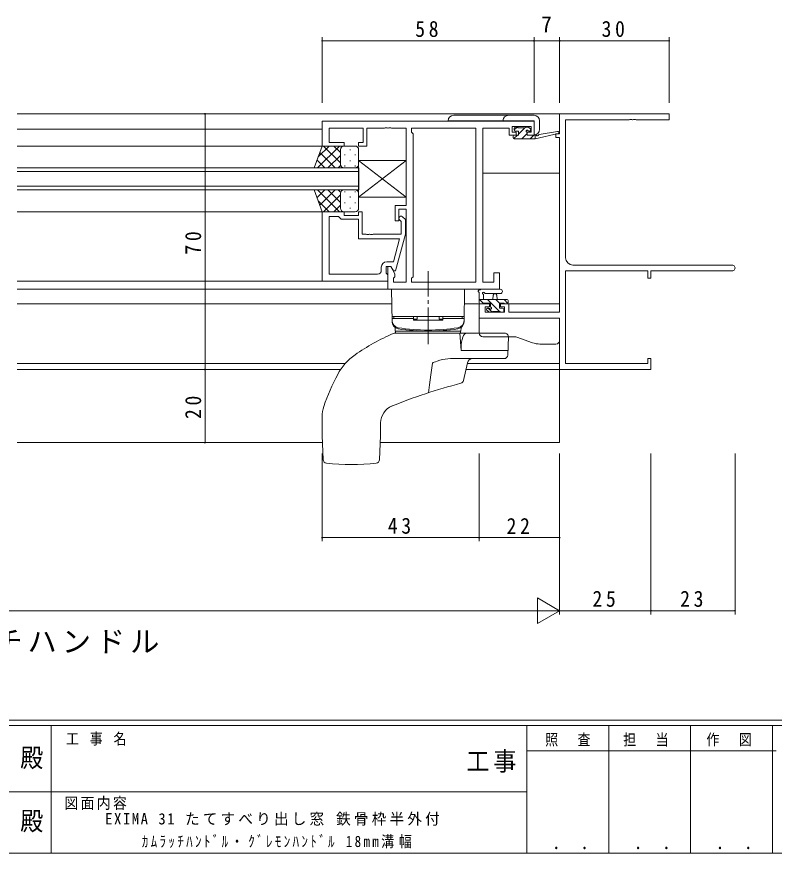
# Model space of a CAD drawing. Units: millimetres on the paper. Extents: x -397 to 397, y -282 to 282.
# Drawn here: x -18.3 to 189, y -282.1 to -53.1 of the extents above; entities that cross this region are included whole.
import ezdxf
from ezdxf.enums import TextEntityAlignment as Align

# ---------------------------------------------------------------- set-up
doc = ezdxf.new("R2010")
doc.units = ezdxf.units.MM
doc.linetypes.add('USER2', pattern=[13, 10, -1, 1, -1])
for name, color, linetype, lineweight in [('0-1_YKK_ZWAK', 7, 'Continuous', 18), ('0-3_YKK_11', 7, 'Continuous', 18), ('0-4_YKK_12', 2, 'Continuous', 18), ('0-5_YKK_13', 4, 'Continuous', 18), ('0-6_YKK_D', 6, 'Continuous', 18)]:
    doc.layers.add(name, color=color, linetype=linetype, lineweight=lineweight)
doc.layers.add('0-2_USER1', color=7, linetype='Continuous')
doc.styles.add('ＭＳ ゴシック', font='')
doc.styles.get('ＭＳ ゴシック').set_extended_font_data('MS Gothic')

msp = doc.modelspace()

# ---------------------------------------------------------------- linework, layer by layer
at = {"layer": '0-1_YKK_ZWAK'}
for p, q in [((376.092, -245.7), (-393.908, -245.7)), ((338.292, -247.1), (-393.908, -247.1)), ((-8.908, -247.1), (-8.908, -282.1)), ((121.292, -247.1), (121.292, -282.1)), ((143.692, -247.1), (143.692, -282.1)), ((166.092, -247.1), (166.092, -282.1)), ((188.492, -247.1), (188.492, -282.1)), ((189.476, -254.099), (121.292, -254.099)), ((-136.308, -265.299), (-7.508, -265.299)), ((-7.508, -265.299), (121.292, -265.299)), ((-393.908, -282.1), (338.292, -282.1))]:
    msp.add_line(p, q, dxfattribs=at)
at = {"layer": '0-3_YKK_11'}
for p, q in [((130.241, -79.7), (130.241, -85.2)), ((160.241, -79.7), (130.241, -79.7)), ((160.241, -81.33), (160.241, -79.7)), ((65.241, -81.7), (65.241, -88.5)), ((123.241, -81.7), (65.241, -81.7)), ((123.241, -85.5), (123.241, -81.7)), ((131.871, -81.33), (149.283, -81.33)), ((131.871, -119.07), (131.871, -81.33)), ((149.283, -81.33), (149.466, -81.21)), ((149.466, -81.21), (150.016, -81.21)), ((150.016, -81.21), (150.199, -81.33)), ((150.199, -81.33), (150.283, -81.33)), ((150.283, -81.33), (150.466, -81.21)), ((150.466, -81.21), (151.016, -81.21)), ((151.016, -81.21), (151.199, -81.33)), ((151.199, -81.33), (160.241, -81.33)), ((67.171, -83.63), (76.441, -83.63)), ((67.171, -87.5), (67.171, -83.63)), ((76.441, -83.63), (76.441, -87.5)), ((77.441, -83.63), (82.283, -83.63)), ((77.441, -88.5), (77.441, -83.63)), ((82.283, -83.63), (82.466, -83.51)), ((82.466, -83.51), (83.016, -83.51)), ((83.016, -83.51), (83.199, -83.63)), ((83.199, -83.63), (83.283, -83.63)), ((83.283, -83.63), (83.466, -83.51)), ((83.466, -83.51), (84.016, -83.51)), ((84.016, -83.51), (84.199, -83.63)), ((84.199, -83.63), (88.241, -83.63)), ((88.241, -83.63), (88.241, -104.8)), ((89.741, -83.63), (107.311, -83.63)), ((89.741, -84.7), (89.741, -83.63)), ((90.171, -85.13), (89.741, -84.7)), ((107.311, -83.63), (107.311, -125.77)), ((107.311, -83.63), (107.311, -125.77)), ((109.241, -83.63), (116.441, -83.63)), ((109.241, -125.77), (109.241, -83.63)), ((116.441, -83.63), (116.441, -84.43)), ((116.441, -84.43), (116.441, -85.5)), ((117.241, -83.2), (122.441, -83.2)), ((117.241, -84.7), (117.241, -83.2)), ((118.341, -84.7), (117.241, -84.7)), ((118.341, -85.5), (118.341, -84.7)), ((121.341, -84.7), (121.341, -85.5)), ((122.441, -84.7), (121.341, -84.7)), ((122.441, -83.2), (122.441, -84.7)), ((90.171, -124.27), (90.171, -85.13)), ((116.441, -85.5), (118.341, -85.5)), ((121.341, -85.5), (123.241, -85.5)), ((129.241, -85.2), (129.241, -86.2)), ((130.241, -85.2), (129.241, -85.2)), ((129.241, -86.2), (130.241, -86.2)), ((130.241, -86.2), (130.241, -133.97)), ((65.241, -88.5), (71.241, -88.5)), ((71.241, -87.5), (67.171, -87.5)), ((71.241, -88.5), (71.241, -87.5)), ((75.241, -87.5), (75.241, -88.5)), ((76.441, -87.5), (75.241, -87.5)), ((75.241, -88.5), (77.441, -88.5)), ((85.241, -104.8), (85.241, -109)), ((88.241, -104.8), (85.241, -104.8)), ((65.241, -106.5), (71.241, -106.5)), ((65.241, -125.5), (65.241, -106.5)), ((71.241, -106.5), (71.241, -107.5)), ((71.241, -107.5), (75.241, -107.5)), ((75.241, -106.5), (76.241, -106.5)), ((75.241, -107.5), (75.241, -106.5)), ((76.241, -106.5), (76.241, -112.6)), ((86.241, -105.8), (88.241, -105.8)), ((86.241, -109), (86.241, -105.8)), ((88.241, -105.8), (88.241, -125.77)), ((67.171, -107.8), (67.171, -123.57)), ((69.741, -107.8), (67.171, -107.8)), ((67.171, -107.8), (67.171, -123.57)), ((69.941, -108), (69.741, -107.8)), ((70.441, -108.5), (69.941, -108)), ((75.241, -108.5), (70.441, -108.5)), ((75.241, -113.9), (75.241, -108.5)), ((85.241, -109), (86.241, -109)), ((86.841, -109.149), (86.417, -108.724)), ((86.841, -112.6), (86.841, -109.149)), ((87.265, -107.876), (88.041, -108.651)), ((88.041, -108.651), (88.041, -112.597)), ((86.449, -113.9), (75.241, -113.9)), ((76.241, -112.6), (77.283, -112.6)), ((77.283, -112.6), (77.466, -112.72)), ((77.466, -112.72), (78.016, -112.72)), ((78.016, -112.72), (78.199, -112.6)), ((78.199, -112.6), (78.283, -112.6)), ((78.283, -112.6), (78.466, -112.72)), ((78.466, -112.72), (79.016, -112.72)), ((79.016, -112.72), (79.199, -112.6)), ((79.199, -112.6), (86.841, -112.6)), ((84.761, -120.2), (86.449, -113.9)), ((88.041, -112.597), (85.334, -122.7)), ((82.941, -120.2), (84.761, -120.2)), ((177.426, -121.07), (133.871, -121.07)), ((67.171, -123.57), (80.441, -123.57)), ((81.441, -122.57), (81.441, -121.7)), ((82.741, -121.5), (82.741, -123.3)), ((84.041, -121.5), (82.741, -121.5)), ((82.741, -123.3), (82.941, -123.5)), ((82.941, -123.5), (83.241, -123.8)), ((83.241, -121.5), (83.241, -127.7)), ((84.041, -121.5), (83.241, -121.5)), ((85.171, -123.457), (84.041, -121.5)), ((84.734, -122.7), (84.041, -121.5)), ((85.334, -122.7), (84.734, -122.7)), ((85.171, -124.27), (85.171, -123.457)), ((112.241, -123.2), (112.241, -125.77)), ((113.741, -123.2), (112.241, -123.2)), ((113.741, -127.7), (113.741, -123.2)), ((131.871, -122.7), (154.341, -122.7)), ((131.871, -148.07), (131.871, -122.7)), ((154.341, -122.7), (154.341, -124.7)), ((155.241, -122.7), (177.426, -122.7)), ((155.241, -124.7), (155.241, -122.7)), ((83.241, -125.5), (65.241, -125.5)), ((83.241, -123.8), (83.241, -125.5)), ((84.741, -124.7), (85.171, -124.27)), ((84.741, -125.77), (84.741, -124.7)), ((88.241, -125.77), (84.741, -125.77)), ((89.741, -124.7), (90.171, -124.27)), ((89.741, -125.77), (89.741, -124.7)), ((107.311, -125.77), (89.741, -125.77)), ((112.241, -125.77), (109.241, -125.77)), ((154.341, -124.7), (155.241, -124.7)), ((83.241, -127.7), (113.741, -127.7)), ((108.241, -131.7), (108.241, -135.6)), ((111.041, -131.7), (108.241, -131.7)), ((109.871, -132.5), (111.041, -132.5)), ((109.871, -133.97), (109.871, -132.5)), ((111.041, -132.5), (111.041, -131.7)), ((114.041, -131.7), (114.041, -132.5)), ((116.341, -131.7), (114.041, -131.7)), ((114.041, -132.5), (115.141, -132.5)), ((115.141, -132.5), (115.141, -133.97)), ((116.341, -133.97), (116.341, -131.7)), ((115.141, -133.97), (109.871, -133.97)), ((130.241, -133.97), (116.341, -133.97)), ((108.241, -135.6), (130.241, -135.6)), ((130.241, -135.6), (130.241, -149.7)), ((154.341, -148.07), (131.871, -148.07)), ((154.341, -146.7), (154.341, -148.07)), ((155.241, -146.7), (154.341, -146.7)), ((155.241, -149.7), (155.241, -146.7)), ((130.241, -149.7), (155.241, -149.7))]:
    msp.add_line(p, q, dxfattribs=at)
for centre, radius, start, end in [((86.841, -108.3), 0.6, 44.99999, 225.00001), ((133.871, -119.07), 2, 180.00001, 269.99999), ((82.941, -121.7), 1.5, 90.00001, 179.99999), ((177.426, -121.885), 0.815, 269.99999, 90.00001), ((80.441, -122.57), 1, 270.00001, 359.99999)]:
    msp.add_arc(centre, radius, start, end, dxfattribs=at)
at = {"layer": '0-4_YKK_12'}
for p, q in [((-18.259, -79.7), (130.541, -79.7)), ((-18.259, -83.9), (65.241, -83.9)), ((107.311, -83.9), (107.311, -125.47)), ((-18.259, -88.5), (65.741, -88.5)), ((75.242, -94.501), (-18.259, -94.501)), ((-18.259, -95.501), (75.242, -95.501)), ((75.242, -100.501), (75.242, -94.501)), ((109.241, -95.9), (130.241, -95.9)), ((75.242, -99.501), (-18.259, -99.501)), ((-18.259, -100.501), (75.242, -100.501)), ((-18.259, -106.5), (65.241, -106.5)), ((-18.259, -125.5), (65.541, -125.5)), ((-18.259, -127.7), (107.311, -127.7)), ((-18.259, -131.7), (84.311, -131.7)), ((104.171, -131.7), (111.341, -131.7)), ((113.741, -131.7), (130.241, -131.7)), ((129.741, -135.601), (129.741, -135.6)), ((-18.259, -148.07), (71.526, -148.07)), ((104.967, -148.07), (130.241, -148.07)), ((-18.259, -149.7), (70.272, -149.7)), ((104.641, -149.7), (130.541, -149.7)), ((130.241, -149.7), (130.241, -169.7)), ((-18.259, -169.7), (65.328, -169.7)), ((81.154, -169.7), (130.241, -169.7))]:
    msp.add_line(p, q, dxfattribs=at)
at = {"layer": '0-5_YKK_13'}
for p, q in [((101.243, -80.08), (123.243, -80.08)), ((123.243, -81.58), (99.743, -81.58)), ((123.243, -85.48), (123.243, -81.58)), ((124.743, -81.58), (124.743, -83.98)), ((118.652, -83.3), (117.843, -84.109)), ((117.843, -84.1), (117.843, -83.6)), ((118.143, -83.3), (118.643, -83.3)), ((118.943, -84.4), (118.143, -84.4)), ((118.843, -83.5), (120.843, -83.5)), ((120.697, -83.5), (118.943, -85.254)), ((118.943, -85.5), (118.943, -84.4)), ((121.043, -83.3), (121.643, -83.3)), ((122.143, -84.4), (121.804, -84.4)), ((121.855, -83.388), (122.355, -83.888)), ((122.43, -84.012), (122.043, -84.4)), ((124.654, -85.32), (129.693, -84.504)), ((117.543, -86.2), (117.543, -85.8)), ((118.697, -85.5), (117.723, -86.475)), ((117.843, -85.5), (118.943, -85.5)), ((117.843, -86.5), (123.541, -86.5)), ((121.343, -85.099), (119.943, -86.5)), ((121.343, -84.861), (121.343, -85.5)), ((121.343, -85.5), (123.541, -85.5)), ((123.188, -85.5), (122.188, -86.5)), ((123.541, -86.5), (129.807, -85.093)), ((123.541, -85.5), (123.628, -85.486)), ((123.541, -86.5), (123.541, -85.5)), ((63.098, -94.501), (65.241, -88.501)), ((69.973, -88.501), (63.973, -94.501)), ((67.144, -88.501), (64.183, -91.461)), ((65.241, -88.501), (71.241, -88.501)), ((70.241, -93.121), (65.621, -88.501)), ((70.241, -90.292), (68.449, -88.501)), ((74.241, -88.501), (71.241, -88.501)), ((68.792, -94.501), (64.597, -90.305)), ((70.241, -91.061), (66.801, -94.501)), ((70.241, -89.501), (70.241, -93.101)), ((70.241, -89.901), (70.241, -93.501)), ((71.462, -90.836), (71.462, -91.036)), ((72.877, -89.421), (72.877, -89.621)), ((74.292, -90.836), (74.292, -91.036)), ((75.241, -93.501), (75.241, -89.501)), ((65.964, -94.501), (63.852, -92.389)), ((70.298, -93.832), (69.629, -94.501)), ((71.462, -93.866), (71.462, -94.066)), ((72.877, -92.451), (72.877, -92.651)), ((74.292, -93.866), (74.292, -94.066)), ((75.241, -92.5), (88.241, -92.5)), ((75.241, -92.5), (75.241, -102.5)), ((75.241, -92.5), (88.241, -102.5)), ((75.241, -102.5), (88.241, -92.5)), ((88.241, -92.5), (88.241, -102.5)), ((71.241, -94.501), (63.098, -94.501)), ((71.241, -94.501), (74.241, -94.501)), ((63.098, -100.501), (71.241, -100.501)), ((63.098, -100.501), (65.241, -106.501)), ((65.964, -100.501), (63.852, -102.612)), ((69.973, -106.501), (63.973, -100.501)), ((68.792, -100.501), (64.597, -104.696)), ((70.241, -103.94), (66.801, -100.501)), ((70.298, -101.169), (69.63, -100.501)), ((71.241, -100.501), (74.241, -100.501)), ((70.241, -101.88), (65.621, -106.501)), ((70.241, -105.101), (70.241, -101.501)), ((70.241, -105.501), (70.241, -101.901)), ((71.462, -101.136), (71.462, -100.936)), ((72.877, -102.551), (72.877, -102.351)), ((74.292, -101.136), (74.292, -100.936)), ((75.241, -101.501), (75.241, -105.501)), ((88.241, -102.5), (75.241, -102.5)), ((67.144, -106.501), (64.183, -103.54)), ((70.241, -104.709), (68.449, -106.501)), ((71.462, -104.166), (71.462, -103.966)), ((74.292, -104.166), (74.292, -103.966)), ((65.241, -106.501), (71.241, -106.501)), ((74.241, -106.501), (71.241, -106.501)), ((72.877, -105.581), (72.877, -105.381)), ((84.241, -127.7), (84.396, -136.593)), ((113.969, -127.7), (108.807, -127.7)), ((108.241, -131.4), (108.241, -128.72)), ((108.241, -130.5), (115.841, -130.5)), ((109.334, -131.55), (108.284, -130.5)), ((109.441, -129.32), (109.441, -130.5)), ((113.969, -128.9), (110.008, -128.903)), ((113.829, -133.8), (110.529, -130.5)), ((111.941, -130.5), (112.043, -129.356)), ((113.774, -131.5), (112.774, -130.5)), ((113.141, -130.5), (113.039, -129.356)), ((116.089, -131.569), (115.019, -130.5)), ((109.141, -131.7), (108.541, -131.7)), ((111.341, -131.5), (109.341, -131.5)), ((111.341, -132.439), (111.341, -131.5)), ((113.741, -131.5), (113.741, -132.9)), ((115.041, -131.5), (113.741, -131.5)), ((115.841, -131.7), (115.241, -131.7)), ((116.141, -130.8), (116.141, -131.4)), ((110.829, -133.912), (110.329, -133.412)), ((110.541, -132.9), (110.88, -132.9)), ((111.751, -133.967), (110.684, -132.9)), ((111.641, -134), (111.041, -134)), ((113.941, -133.8), (111.841, -133.8)), ((113.741, -132.9), (114.641, -132.9)), ((114.641, -134), (114.141, -134)), ((114.941, -133.2), (114.941, -133.7)), ((104.093, -135.2), (84.389, -135.2)), ((84.393, -135.7), (84.393, -136.249)), ((84.393, -135.7), (90.241, -135.7)), ((84.891, -135.2), (90.241, -135.2)), ((84.891, -135.7), (84.891, -135.2)), ((90.241, -135.2), (90.241, -136.2)), ((91.241, -135.88), (90.241, -135.88)), ((98.241, -136.2), (90.241, -136.2)), ((91.241, -135.88), (91.241, -135.2)), ((97.241, -135.88), (97.241, -135.2)), ((98.241, -135.88), (97.241, -135.88)), ((98.241, -135.2), (103.591, -135.2)), ((98.241, -135.2), (98.241, -136.2)), ((98.241, -135.7), (104.089, -135.7)), ((103.591, -135.7), (103.591, -135.2)), ((104.089, -135.7), (104.089, -136.249)), ((108.241, -135.601), (130.241, -135.601)), ((108.241, -139.701), (108.241, -135.601)), ((130.241, -135.601), (130.241, -141.701)), ((85.225, -138.299), (85.241, -139.2)), ((85.241, -139.2), (103.241, -139.2)), ((85.341, -139.2), (103.141, -139.2)), ((85.341, -139.7), (85.341, -139.2)), ((103.141, -139.2), (103.141, -139.7)), ((103.257, -138.299), (103.241, -139.2)), ((115.205, -139.7), (85.127, -139.7)), ((103.312, -144.463), (102.895, -139.7)), ((103.397, -142.159), (103.532, -141.47)), ((103.532, -141.47), (103.713, -140.866)), ((103.713, -140.866), (103.934, -140.371)), ((103.934, -140.371), (104.185, -140.003)), ((104.185, -140.003), (104.458, -139.776)), ((104.458, -139.776), (104.741, -139.7)), ((117.892, -140.701), (109.241, -140.701)), ((116.205, -140.735), (116.03, -145.735)), ((118.569, -140.819), (122.811, -142.346)), ((103.285, -143.684), (103.314, -142.906)), ((103.312, -144.463), (103.285, -143.684)), ((103.314, -142.906), (103.397, -142.159)), ((129.241, -142.701), (124.844, -142.701)), ((116.109, -144.463), (103.312, -144.463)), ((95.407, -147.911), (94.994, -151.088)), ((95.411, -147.901), (95.407, -147.911)), ((95.418, -147.892), (95.411, -147.901)), ((95.444, -147.872), (95.418, -147.892)), ((95.474, -147.855), (95.444, -147.872)), ((95.523, -147.831), (95.474, -147.855)), ((95.6, -147.798), (95.523, -147.831)), ((95.725, -147.748), (95.6, -147.798)), ((95.924, -147.672), (95.725, -147.748)), ((96.238, -147.558), (95.924, -147.672)), ((96.732, -147.389), (96.238, -147.558)), ((97.494, -147.156), (96.732, -147.389)), ((98.212, -146.971), (97.494, -147.156)), ((98.936, -146.827), (98.212, -146.971)), ((99.657, -146.734), (98.936, -146.827)), ((100.378, -146.7), (99.657, -146.734)), ((115.031, -146.7), (100.378, -146.7)), ((104.982, -147.878), (103.921, -152.698)), ((94.994, -151.088), (94.614, -153.895)), ((94.614, -153.895), (94.319, -156.036)), ((65.241, -167.7), (65.241, -162.669)), ((81.241, -167.7), (81.241, -164.296)), ((65.532, -174.357), (65.241, -167.7)), ((81.241, -167.7), (80.95, -174.357))]:
    msp.add_line(p, q, dxfattribs=at)
at = {"layer": '0-5_YKK_13', "linetype": 'USER2'}
msp.add_line((94.241, -142.7), (94.241, -122.77), dxfattribs=at)
at = {"layer": '0-5_YKK_13'}
msp.add_lwpolyline([(84.241, -127.7), (104.241, -127.7), (104.086, -136.593)], dxfattribs=at)
for centre, radius, start, end in [((101.243, -81.58), 1.5, 90, 180), ((116.243, -81.58), 1.5, 90, 180), ((123.243, -81.58), 1.5, 0, 90), ((118.143, -83.6), 0.3, 90, 180), ((118.143, -84.1), 0.3, 180, 270), ((118.643, -83.5), 0.2, 0, 90), ((121.043, -83.5), 0.2, 90, 180), ((121.343, -84.4), 0.25, 33.05573, 236.94427), ((121.043, -84.861), 0.3, 0, 56.94427), ((121.804, -84.1), 0.3, 213.05573, 270), ((121.643, -83.6), 0.3, 45, 90), ((122.143, -84.1), 0.3, 270, 45), ((123.243, -83.98), 1.5, 270, 0), ((129.741, -84.8), 0.3, 282.65862, 99.19754), ((117.843, -85.8), 0.3, 90, 180), ((117.843, -86.2), 0.3, 180, 270), ((123.676, -85.782), 0.3, 39.19754, 99.19754), ((124.141, -85.403), 0.3, 219.19754, 339.19754), ((124.702, -85.616), 0.3, 99.19754, 159.19754), ((71.241, -89.501), 1, 90, 180), ((71.241, -89.501), 1, 90, 180), ((74.241, -89.501), 1, 360, 90), ((71.241, -93.501), 1, 180, 270), ((71.241, -93.501), 1, 180, 270), ((74.241, -93.501), 1, 270, 360), ((71.241, -101.501), 1, 90, 180), ((71.241, -101.501), 1, 90, 180), ((74.241, -101.501), 1, 360, 90), ((71.241, -105.501), 1, 180, 270), ((71.241, -105.501), 1, 180, 270), ((74.241, -105.501), 1, 270, 360), ((108.241, -128.2), 0.3, 79.47122, 240), ((108.351, -127.61), 0.3, 259.47122, 319.47122), ((108.807, -128), 0.3, 90, 139.47122), ((113.968, -128.3), 0.6, 270.04023, 90.04023), ((107.941, -128.72), 0.3, 0, 60), ((109.441, -128.8), 0.3, 19.18976, 240), ((109.141, -129.32), 0.3, 0, 60), ((110.008, -128.603), 0.3, 199.18976, 270.04023), ((112.541, -129.4), 0.5, 5.09207, 174.90793), ((115.841, -130.8), 0.3, 0, 90), ((108.541, -131.4), 0.3, 180, 270), ((109.141, -131.5), 0.2, 270, 0), ((111.341, -132.9), 0.25, 213.05573, 56.94427), ((111.641, -132.439), 0.3, 180, 236.94427), ((115.241, -131.5), 0.2, 180, 270), ((115.841, -131.4), 0.3, 270, 0), ((110.541, -133.2), 0.3, 90, 225), ((111.041, -133.7), 0.3, 225, 270), ((110.88, -133.2), 0.3, 33.05573, 90), ((111.641, -133.8), 0.2, 270, 0), ((114.141, -133.8), 0.2, 180, 270), ((114.641, -133.2), 0.3, 0, 90), ((114.641, -133.7), 0.3, 270, 0), ((86.393, -136.249), 2, 180, 260.68785), ((86.396, -136.558), 2, 181, 260.69127), ((102.086, -136.558), 2, 279.30873, 359), ((102.089, -136.249), 2, 279.31215, 0), ((84.975, -138.303), 0.25, 1, 50.84749), ((94.241, -88.388), 50.5, 260.68785, 279.31215), ((94.241, -88.697), 50.5, 260.69127, 279.30873), ((103.507, -138.303), 0.25, 129.15251, 179), ((111.141, -199.175), 65, 113.98266, 124.58649), ((85.127, -140.7), 1, 90, 113.98266), ((109.241, -139.701), 1, 180, 270), ((109.241, -139.701), 1, 180, 270), ((115.205, -140.7), 1, 358, 90), ((117.892, -142.701), 2, 70.20112, 90), ((129.241, -141.701), 1, 270, 0), ((124.844, -136.701), 6, 250.20112, 270), ((82.758, -158.011), 15, 124.58649, 152.13548), ((115.031, -145.7), 1, 270, 358), ((106.447, -148.2), 1.5, 90, 167.59259), ((122.541, -179.043), 60, 152.13548, 161.27295), ((102.945, -152.484), 1, 284.46039, 347.59259), ((140.651, -298.7), 150, 104.46039, 112.17895), ((74.241, -162.669), 9, 161.27295, 180), ((86.241, -164.296), 5, 112.03923, 180), ((66.531, -174.314), 1, 182.5, 263.41335), ((73.241, -116.2), 59.5, 263.41335, 276.58665), ((79.951, -174.314), 1, 276.58665, 357.5)]:
    msp.add_arc(centre, radius, start, end, dxfattribs=at)
at = {"layer": '0-6_YKK_D'}
for p, q in [((65.241, -76.7), (65.241, -58.7)), ((123.241, -76.7), (123.241, -58.7)), ((123.241, -76.7), (123.241, -58.7)), ((130.241, -76.7), (130.241, -58.7)), ((130.241, -76.7), (130.241, -58.7)), ((160.241, -76.7), (160.241, -58.7)), ((65.241, -59.7), (123.241, -59.7)), ((123.241, -59.7), (130.241, -59.7)), ((130.241, -59.7), (160.241, -59.7)), ((62.241, -79.7), (32.193, -79.7)), ((33.193, -79.7), (33.193, -149.7)), ((62.241, -149.7), (32.193, -149.7)), ((62.241, -149.7), (32.193, -149.7)), ((33.193, -149.7), (33.193, -169.7)), ((62.241, -169.7), (32.193, -169.7)), ((65.241, -172.7), (65.241, -196.7)), ((108.241, -172.7), (108.241, -196.7)), ((108.241, -172.7), (108.241, -196.7)), ((130.241, -172.7), (130.241, -216.7)), ((130.241, -172.7), (130.241, -196.7)), ((130.241, -172.7), (130.241, -216.7)), ((155.241, -172.7), (155.241, -216.7)), ((155.241, -172.7), (155.241, -216.7)), ((178.241, -172.7), (178.241, -216.7)), ((65.241, -195.7), (108.241, -195.7)), ((108.241, -195.7), (130.241, -195.7)), ((124.179, -212.2), (124.179, -219.2)), ((130.241, -215.7), (124.179, -212.2)), ((123.241, -215.7), (-162.759, -215.7)), ((130.241, -215.7), (118.117, -215.7)), ((130.241, -215.7), (124.179, -219.2)), ((155.241, -215.7), (130.241, -215.7)), ((155.241, -215.7), (178.241, -215.7))]:
    msp.add_line(p, q, dxfattribs=at)
for centre, start, end in [((65.241, -59.7), 0, 180), ((65.241, -59.7), 180, 0), ((123.241, -59.7), 0, 180), ((123.241, -59.7), 0, 180), ((123.241, -59.7), 180, 0), ((123.241, -59.7), 180, 0), ((130.241, -59.7), 0, 180), ((130.241, -59.7), 0, 180), ((130.241, -59.7), 180, 0), ((130.241, -59.7), 180, 0), ((160.241, -59.7), 0, 180), ((160.241, -59.7), 180, 0), ((33.193, -79.7), 90, 270), ((33.193, -79.7), 270, 90), ((33.193, -149.7), 90, 270), ((33.193, -149.7), 90, 270), ((33.193, -149.7), 270, 90), ((33.193, -149.7), 270, 90), ((33.193, -169.7), 90, 270), ((33.193, -169.7), 270, 90), ((65.241, -195.7), 0, 180), ((65.241, -195.7), 180, 0), ((108.241, -195.7), 0, 180), ((108.241, -195.7), 0, 180), ((108.241, -195.7), 180, 0), ((108.241, -195.7), 180, 0), ((130.241, -195.7), 0, 180), ((130.241, -195.7), 180, 0), ((155.241, -215.7), 0, 180), ((155.241, -215.7), 0, 180), ((155.241, -215.7), 180, 0), ((155.241, -215.7), 180, 0), ((178.241, -215.7), 0, 180), ((178.241, -215.7), 180, 0)]:
    msp.add_arc(centre, 0.106, start, end, dxfattribs=at)

# ---------------------------------------------------------------- texts
at = {"layer": '0-1_YKK_ZWAK', "style": 'ＭＳ ゴシック', "width": 0.9}
for p in [(-17.39, -260.056), (-17.39, -277.378)]:
    msp.add_text('殿', height=5.132, dxfattribs=at).set_placement(p, align=Align.BOTTOM_LEFT)
at = {"layer": '0-1_YKK_ZWAK', "attachment_point": 7, "style": 'ＭＳ ゴシック'}
for s, insert, char_height in [('\\T1.22;\\W0.85;工\\~事\\~名', (-4.896, -252.633), 3.079), ('\\T1.24;\\W0.85;照\\~\\~査', (126.281, -252.88), 3.079), ('\\T1.24;\\W0.85;担\\~\\~当', (147.646, -252.88), 3.079), ('\\T1.24;\\W0.85;作\\~\\~図', (170.412, -252.862), 3.079), ('\\T1.17;\\W0.9;工事', (104.723, -260.056), 5.132), ('\\T1.17;\\W0.9;図面内容', (-5.291, -270.248), 3.079), ('\\T1.24;\\W0.85;\\~．\\~．', (125.747, -281.046), 3.592), ('\\T1.24;\\W0.85;\\~．\\~．', (148.147, -281.046), 3.592), ('\\T1.24;\\W0.85;\\~．\\~．', (170.547, -281.046), 3.592)]:
    msp.add_mtext(s, dxfattribs=dict(at, insert=insert, char_height=char_height))
at = {"layer": '0-2_USER1', "attachment_point": 7, "style": 'ＭＳ ゴシック'}
for s, insert, char_height in [('\\T1.17;カムラッチハンドル', (-62.179, -227.657), 5.865), ('\\T1.22;\\W0.95;EXIMA\\~31\\~たてすべり出し窓\\~鉄骨枠半外付', (5.869, -274.549), 3.079), ('\\T1.36;\\W0.85;ｶﾑﾗｯﾁﾊﾝﾄﾞﾙ・ｸﾞﾚﾓﾝﾊﾝﾄﾞﾙ\\~18mm溝幅', (15.889, -280.725), 3.079)]:
    msp.add_mtext(s, dxfattribs=dict(at, insert=insert, char_height=char_height))
at = {"layer": '0-6_YKK_D', "color": 7, "style": 'ＭＳ ゴシック'}
msp.add_text('7', height=4.399, dxfattribs=at).set_placement((125.141, -58.7), align=Align.BOTTOM_LEFT)
at = {"layer": '0-6_YKK_D', "color": 7, "char_height": 4.399, "attachment_point": 7, "style": 'ＭＳ ゴシック'}
for s, insert in [('\\T1.37;\\W0.9;58', (90.721, -58.7)), ('\\T1.37;\\W0.9;30', (141.721, -58.7)), ('\\T1.37;\\W0.9;43', (83.221, -194.7)), ('\\T1.37;\\W0.9;22', (115.721, -194.7)), ('\\T1.37;\\W0.9;25', (139.221, -214.7)), ('\\T1.37;\\W0.9;23', (163.221, -214.7))]:
    msp.add_mtext(s, dxfattribs=dict(at, insert=insert))
at = {"layer": '0-6_YKK_D', "color": 7, "char_height": 4.399, "attachment_point": 7, "rotation": 90, "style": 'ＭＳ ゴシック'}
for s, insert in [('\\T1.37;\\W0.9;70', (32.193, -118.22)), ('\\T1.37;\\W0.9;20', (32.193, -163.22))]:
    msp.add_mtext(s, dxfattribs=dict(at, insert=insert))

doc.saveas('drawing.dxf')
